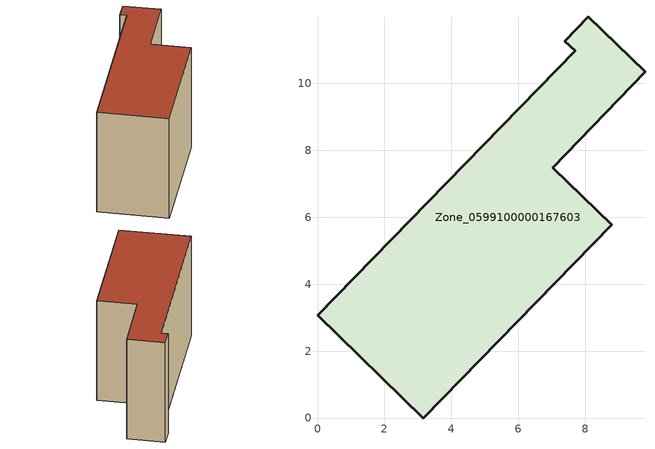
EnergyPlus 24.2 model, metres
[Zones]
Zone_0599100000167603
 floor ground (C_G): 0,3.07 7.7,10.97 7.39,11.26 8.08,11.98 9.78,10.34 7.02,7.48 8.78,5.78 3.16,0 z0
 wall outside (C_F): 3.16,0 8.78,5.78 7.02,7.48 9.78,10.34 8.08,11.98 7.39,11.26 7.7,10.97 0,3.07 3.16,0 z0:7.07
 roof outside (C_R): 7.7,10.97 0,3.07 3.16,0 8.78,5.78 7.02,7.48 9.78,10.34 8.08,11.98 7.39,11.26 z7.07
[BUILDING]
Pand.0599100000167603: North Axis=0; Terrain=City; Loads Convergence Tolerance Value=0.04; Temperature Convergence Tolerance Value=0.4; Solar Distribution=FullExterior; Maximum Number of Warmup Days=25; Minimum Number of Warmup Days=1
[Site:Location]
Rotterdam.The.Hague.AP_ZH_NLD Design_Conditions: Latitude=51.96; Longitude=4.45; Time Zone=1; Elevation=-4.5
[SITE:GROUNDTEMPERATURE:BUILDINGSURFACE]
18, 18, 18, 18, 18, 18, 18, 18, 18, 18, 18, 18
[MATERIAL] Thermal Absorptance=0.9; Solar Absorptance=0.7; Visible Absorptance=0.7
Name | Roughness | Thickness | Conductivity | Density | Specific Heat
G.TI.1946 | MediumSmooth | 0.15 | 1 | 540 | 1210
F.TI.1946 | Rough | 0.3 | 0.857143 | 1920 | 840
R.TI.1946 | MediumRough | 0.2 | 0.1 | 1500 | 1000
[CONSTRUCTION]
C_G: G.TI.1946
C_F: F.TI.1946
C_R: R.TI.1946
[ZONE]
Zone_0599100000167603: Type=1; Multiplier=1; Ceiling Height=Autocalculate; Volume=Autocalculate; Floor Area=autocalculate; Part of Total Floor Area=Yes
[ZONEINFILTRATION:DESIGNFLOWRATE]
Infil_Zone_0599100000167603: Zone or ZoneList or Space or SpaceList=Zone_0599100000167603; Schedule=AlwaysOn; Design Flow Rate Calculation Method=Flow/Area; Flow Rate per Floor Area=0.003; Constant Term Coefficient=1; Temperature Term Coefficient=0; Velocity Term Coefficient=0; Velocity Squared Term Coefficient=0
[HVACTEMPLATE:ZONE:IDEALLOADSAIRSYSTEM]
Zone_0599100000167603: Maximum Heating Supply Air Temperature=50; Minimum Cooling Supply Air Temperature=13; Maximum Heating Supply Air Humidity Ratio=0.0156; Minimum Cooling Supply Air Humidity Ratio=0.0077; Heating Limit=NoLimit; Cooling Limit=NoLimit; Dehumidification Control Type=ConstantSensibleHeatRatio; Cooling Sensible Heat Ratio=0.7; Dehumidification Setpoint=60; Humidification Control Type=None; Humidification Setpoint=30; Outdoor Air Method=None; Outdoor Air Flow Rate per Person=0.00944; Outdoor Air Flow Rate per Zone Floor Area=0; Outdoor Air Flow Rate per Zone=0; Demand Controlled Ventilation Type=None; Outdoor Air Economizer Type=NoEconomizer; Heat Recovery Type=None; Sensible Heat Recovery Effectiveness=0.7; Latent Heat Recovery Effectiveness=0.65
[ZONECONTROL:THERMOSTAT]
ThermostatControl_Zone_0599100000167603: Zone or ZoneList=Zone_0599100000167603; Control Type Schedule=DualSetpointControlType; Control 1=Thermostat_Zone_0599100000167603; Temperature Difference Between Cutout And Setpoint=0
[THERMOSTATSETPOINT:DUALSETPOINT]
Thermostat_Zone_0599100000167603: Heating Setpoint Temperature Schedule=HeatingSetpoint_Zone_0599100000167603; Cooling Setpoint Temperature Schedule=CoolingSetpoint_Zone_0599100000167603
[SCHEDULE:COMPACT]
HeatingSetpoint_Zone_0599100000167603: Through: 12/31, For: AllDays, Until: 24:00, 21
CoolingSetpoint_Zone_0599100000167603: Through: 12/31, For: AllDays, Until: 24:00, 24
DualSetpointControlType: Through: 12/31, For: AllDays, Until: 24:00, 4
AlwaysOn: Through: 12/31, For: AllDays, Until: 24:00, 1
